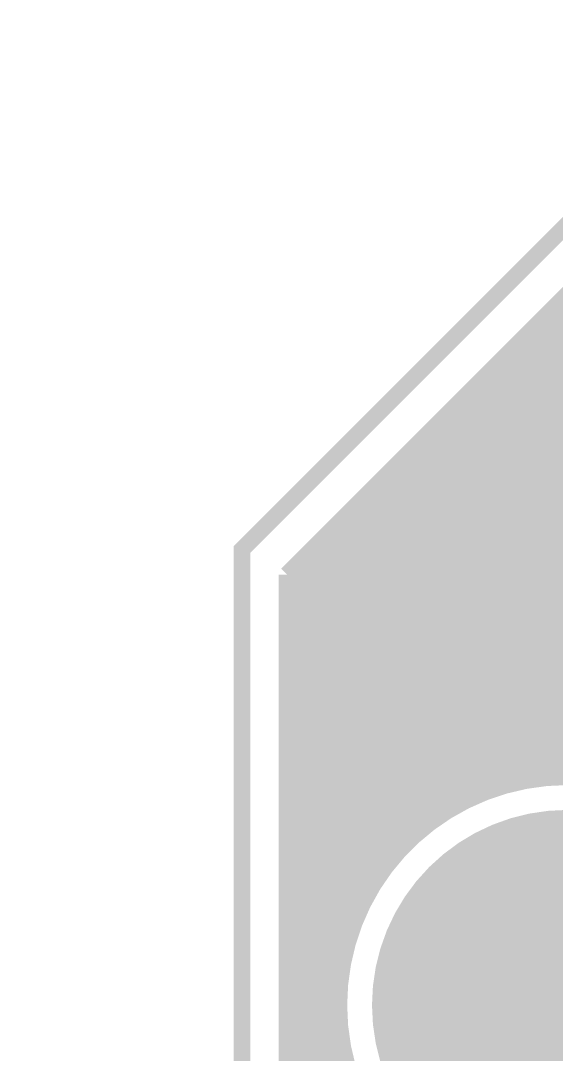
# Model space of a CAD drawing. Extents: x -5 to 157, y -120 to 103.
# Drawn here: x 24.1 to 32.33, y 87.25 to 103.13 of the extents above; entities that cross this region are included whole.
import ezdxf

# ---------------------------------------------------------------- set-up
doc = ezdxf.new("R2010")
doc.units = 0
doc.header["$MEASUREMENT"] = 0
doc.layers.get('0').update_dxf_attribs({"linetype": 'CONTINUOUS'})
for name, color, linetype in [('22-304-2_BOT', 7, 'CONTINUOUS'), ('22-304-2_DRD', 7, 'CONTINUOUS'), ('22-304-2_DRL', 2, 'CONTINUOUS'), ('22-304-2_IN1', 4, 'CONTINUOUS'), ('22-304-2_IN2', 3, 'CONTINUOUS'), ('22-304-2_SMB', 5, 'CONTINUOUS'), ('22-304-2_SMT', 10, 'CONTINUOUS'), ('22-304-2_TOP', 13, 'CONTINUOUS'), ('THRUHOLE_TAP', 7, 'CONTINUOUS')]:
    doc.layers.add(name, color=color, linetype=linetype)

# ---------------------------------------------------------------- blocks, each defined once
blk = doc.blocks.new('ROUND_1')
at = {"const_width": 2.99974}
blk.add_lwpolyline([(-1.49987, 0, 1), (1.49987, 0, 1)], format="xyb", close=True, dxfattribs=at)
blk = doc.blocks.new('ROUND_2')
at = {"const_width": 0.50038}
blk.add_lwpolyline([(-0.25019, 0, 1), (0.25019, 0, 1)], format="xyb", close=True, dxfattribs=at)
blk = doc.blocks.new('ROUND_83')
at = {"const_width": 1.6002}
blk.add_lwpolyline([(-0.8001, 0, 1), (0.8001, 0, 1)], format="xyb", close=True, dxfattribs=at)
blk = doc.blocks.new('ROUND_21')
at = {"const_width": 0.7493}
blk.add_lwpolyline([(-0.37465, 0, 1), (0.37465, 0, 1)], format="xyb", close=True, dxfattribs=at)

msp = doc.modelspace()

# ---------------------------------------------------------------- linework, layer by layer
at = {"layer": '22-304-2_BOT', "const_width": 0.254}
for points in [[(35.941, 102.362), (28.194, 94.615)], [(39.8653, 98.679), (32.258, 98.679)], [(32.258, 98.679), (32.258, 96.11868)], [(39.8653, 98.4504), (32.0294, 98.4504)], [(32.0294, 98.4504), (32.0294, 96.21774)], [(39.8653, 98.2218), (31.8008, 98.2218)], [(31.8008, 98.2218), (31.8008, 96.25584)], [(39.8653, 97.9932), (31.5722, 97.9932)], [(31.5722, 97.9932), (31.5722, 96.2406)], [(31.3436, 97.7646), (31.3436, 96.17202)], [(39.8653, 97.7646), (31.3436, 97.7646)], [(31.115, 97.536), (31.115, 96.03232)], [(39.8653, 97.536), (31.115, 97.536)], [(30.8864, 97.3074), (30.8864, 95.76816)], [(39.8653, 97.3074), (30.8864, 97.3074)], [(45.9994, 97.0788), (30.6578, 97.0788)], [(30.6578, 97.0788), (30.6578, 92.64904)], [(30.4292, 96.8502), (30.4292, 92.55252)], [(45.86224, 96.8502), (30.4292, 96.8502)], [(45.63364, 96.6216), (30.2006, 96.6216)], [(30.2006, 96.6216), (30.2006, 92.44076)], [(45.40504, 96.393), (29.972, 96.393)], [(29.972, 96.393), (29.972, 92.31376)], [(31.32582, 96.1644), (29.7434, 96.1644)], [(29.7434, 96.1644), (29.7434, 92.17152)], [(45.17644, 96.1644), (32.17164, 96.1644)], [(31.01086, 95.9358), (29.5148, 95.9358)], [(29.5148, 95.9358), (29.5148, 92.0115)], [(30.85084, 95.7072), (29.2862, 95.7072)], [(29.2862, 95.7072), (29.2862, 91.83116)], [(30.76956, 95.4786), (29.0576, 95.4786)], [(29.0576, 95.4786), (29.0576, 91.62796)], [(30.74162, 95.25), (28.829, 95.25)], [(28.829, 95.25), (28.829, 91.39682)], [(30.76956, 95.0214), (28.6004, 95.0214)], [(28.6004, 95.0214), (28.6004, 91.13012)], [(28.3718, 94.7928), (28.3718, 90.82278)], [(30.85084, 94.7928), (28.3718, 94.7928)], [(30.8864, 94.73184), (30.8864, 92.73286)], [(28.194, 94.615), (28.194, 90.54338)], [(31.01086, 94.5642), (28.194, 94.5642)], [(31.115, 94.46768), (31.115, 92.80652)], [(32.258, 94.37878), (32.258, 92.99448)], [(31.32582, 94.3356), (28.194, 94.3356)], [(31.3436, 94.32798), (31.3436, 92.86494)], [(31.5722, 94.25686), (31.5722, 92.9132)], [(31.8008, 94.24416), (31.8008, 92.9513)], [(32.0294, 94.28226), (32.0294, 92.97924)], [(38.14318, 94.3356), (32.17164, 94.3356)], [(38.1, 94.107), (28.194, 94.107)], [(38.1, 93.8784), (28.194, 93.8784)], [(38.1, 93.6498), (28.194, 93.6498)], [(38.1, 93.4212), (28.194, 93.4212)], [(37.97808, 93.1926), (28.194, 93.1926)], [(31.8897, 92.964), (28.194, 92.964)], [(30.89148, 92.7354), (28.194, 92.7354)], [(30.33014, 92.5068), (28.194, 92.5068)], [(29.9085, 92.2782), (28.194, 92.2782)], [(29.5656, 92.0496), (28.194, 92.0496)], [(29.2735, 91.821), (28.194, 91.821)], [(29.0195, 91.5924), (28.194, 91.5924)], [(28.79852, 91.3638), (28.194, 91.3638)], [(28.60294, 91.1352), (28.194, 91.1352)], [(28.43022, 90.9066), (28.194, 90.9066)], [(28.27528, 90.678), (28.194, 90.678)]]:
    msp.add_lwpolyline(points, dxfattribs=at)
for points in [[(31.75, 96.25838, 0.4142136), (30.74162, 95.25)], [(32.75838, 95.25, 0.4142136), (31.75, 96.25838)], [(30.74162, 95.25, 0.4142136), (31.75, 94.24162)], [(31.75, 94.24162, 0.4142136), (32.75838, 95.25)], [(32.4993, 93.0021, 0.2653115), (28.19292, 90.54401)]]:
    msp.add_lwpolyline(points, format="xyb", dxfattribs=at)
at = {"layer": '22-304-2_DRD', "const_width": 0.254}
for points in [[(44.99864, -115.99926), (44.99864, 25.99944), (48.00092, 28.99918), (86.79942, 28.99918), (89.79916, 25.99944), (89.79916, -31.0007), (92.7989, -34.00044), (136.79932, -34.00044), (139.79906, -31.0007), (139.79906, 58.0009), (136.79932, 61.00064), (115.30076, 61.00064), (107.29976, 68.9991), (107.29976, 94.99854), (99.29876, 102.99954), (35.49904, 102.99954), (27.50058, 94.99854), (27.50058, 68.9991), (19.49958, 61.00064), (-1.99898, 61.00064), (-4.99872, 58.0009), (-4.99872, -2.99974), (18.00098, -25.99944), (18.00098, -115.99926)], [(33.7693, 89.27084), (31.2293, 86.73084)], [(33.7693, 86.73084), (31.2293, 89.27084)]]:
    msp.add_lwpolyline(points, dxfattribs=at)
at = {"layer": '22-304-2_DRL', "const_width": 0.254}
msp.add_lwpolyline([(44.99864, -115.99926), (44.99864, 25.99944), (48.00092, 28.99918), (86.79942, 28.99918), (89.79916, 25.99944), (89.79916, -31.0007), (92.7989, -34.00044), (136.79932, -34.00044), (139.79906, -31.0007), (139.79906, 58.0009), (136.79932, 61.00064), (115.30076, 61.00064), (107.29976, 68.9991), (107.29976, 94.99854), (99.29876, 102.99954), (35.49904, 102.99954), (27.50058, 94.99854), (27.50058, 68.9991), (19.49958, 61.00064), (-1.99898, 61.00064), (-4.99872, 58.0009), (-4.99872, -2.99974), (18.00098, -25.99944), (18.00098, -115.99926)], dxfattribs=at)
at = {"layer": '22-304-2_IN1', "const_width": 0.254}
for points in [[(82.296, 102.362), (36.068, 102.362), (28.702, 94.996), (28.702, 68.326), (20.574, 60.198), (-1.778, 60.198), (-4.191, 57.785), (-4.191, -2.667), (18.669, -25.527)], [(32.385, 98.679), (32.385, 91.50604)], [(76.95438, 98.5774), (32.2834, 98.5774)], [(77.16012, 98.3488), (32.0548, 98.3488)], [(32.1564, 98.4504), (32.1564, 91.4908)], [(31.9278, 98.2218), (31.9278, 91.46032)], [(47.51832, 98.1202), (31.8262, 98.1202)], [(47.31258, 97.8916), (31.5976, 97.8916)], [(31.6992, 97.9932), (31.6992, 91.4146)], [(31.4706, 97.7646), (31.4706, 91.35364)], [(47.21098, 97.663), (31.369, 97.663)], [(47.17542, 97.4344), (31.1404, 97.4344)], [(31.242, 97.536), (31.242, 91.2749)], [(31.0134, 97.3074), (31.0134, 91.17584)], [(30.7848, 97.0788), (30.7848, 91.059)], [(47.19828, 97.2058), (30.9118, 97.2058)], [(47.28464, 96.9772), (30.6832, 96.9772)], [(30.5562, 96.8502), (30.5562, 90.9193)], [(30.3276, 96.6216), (30.3276, 90.7542)], [(47.4599, 96.7486), (30.4546, 96.7486)], [(47.89932, 96.52), (30.226, 96.52)], [(57.47258, 96.2914), (29.9974, 96.2914)], [(30.099, 96.393), (30.099, 90.55608)], [(29.8704, 96.1644), (29.8704, 90.31986)], [(57.26938, 96.0628), (29.7688, 96.0628)], [(57.1373, 95.8342), (29.5402, 95.8342)], [(29.6418, 95.9358), (29.6418, 90.03284)], [(29.4132, 95.7072), (29.4132, 89.66454)], [(57.05602, 95.6056), (29.3116, 95.6056)], [(57.01792, 95.377), (29.083, 95.377)], [(29.1846, 95.4786), (29.1846, 89.14384)], [(28.956, 95.25), (28.956, 59.2455)], [(28.7274, 95.0214), (28.7274, 61.41212)], [(57.01538, 95.1484), (28.8544, 95.1484)], [(57.05094, 94.9198), (28.702, 94.9198)], [(57.12714, 94.6912), (28.702, 94.6912)], [(57.2516, 94.4626), (28.702, 94.4626)], [(57.44464, 94.234), (28.702, 94.234)], [(57.01284, 94.0054), (28.702, 94.0054)], [(57.01284, 93.7768), (28.702, 93.7768)], [(57.01284, 93.5482), (28.702, 93.5482)], [(57.01284, 93.3196), (28.702, 93.3196)], [(57.01284, 93.091), (28.702, 93.091)], [(57.01284, 92.8624), (28.702, 92.8624)], [(57.01284, 92.6338), (28.702, 92.6338)], [(57.01284, 92.4052), (28.702, 92.4052)], [(57.01284, 92.1766), (28.702, 92.1766)], [(57.01284, 91.948), (28.702, 91.948)], [(57.01284, 91.7194), (28.702, 91.7194)], [(32.1564, 91.4908), (28.702, 91.4908)], [(31.21152, 91.2622), (28.702, 91.2622)], [(30.73908, 91.0336), (28.702, 91.0336)], [(30.39364, 90.805), (28.702, 90.805)], [(30.11932, 90.5764), (28.702, 90.5764)], [(29.89326, 90.3478), (28.702, 90.3478)], [(29.7053, 90.1192), (28.702, 90.1192)], [(29.54528, 89.8906), (28.702, 89.8906)], [(29.41066, 89.662), (28.702, 89.662)], [(29.2989, 89.4334), (28.702, 89.4334)], [(29.20492, 89.2048), (28.702, 89.2048)], [(29.13126, 88.9762), (28.702, 88.9762)], [(29.07284, 88.7476), (28.702, 88.7476)], [(29.02966, 88.519), (28.702, 88.519)], [(29.00426, 88.2904), (28.702, 88.2904)], [(28.99156, 88.0618), (28.702, 88.0618)], [(28.99664, 87.8332), (28.702, 87.8332)], [(29.01442, 87.6046), (28.702, 87.6046)], [(29.04744, 87.376), (28.702, 87.376)], [(29.09824, 87.1474), (28.702, 87.1474)]]:
    msp.add_lwpolyline(points, dxfattribs=at)
for points in [[(32.4993, 91.50858, 0.4142136), (28.99156, 88.00084)], [(28.99156, 88.00084, 0.4142136), (32.4993, 84.4931)]]:
    msp.add_lwpolyline(points, format="xyb", dxfattribs=at)
at = {"layer": '22-304-2_IN2'}
for points, const_width in [([(35.941, 102.362), (28.194, 94.615)], 0.254), ([(32.258, 98.679), (32.258, 91.6178)], 0.254), ([(76.7715, 98.679), (32.258, 98.679)], 0.254), ([(32.0294, 98.4504), (32.0294, 91.59494)], 0.254), ([(76.8985, 98.4504), (32.0294, 98.4504)], 0.254), ([(77.13218, 98.2218), (31.8008, 98.2218)], 0.254), ([(31.8008, 98.2218), (31.8008, 91.55684)], 0.254), ([(80.14716, 97.9932), (31.5722, 97.9932)], 0.254), ([(31.5722, 97.9932), (31.5722, 91.50604)], 0.254), ([(80.12684, 97.7646), (31.3436, 97.7646)], 0.254), ([(31.3436, 97.7646), (31.3436, 91.43746)], 0.254), ([(80.15732, 97.536), (31.115, 97.536)], 0.254), ([(31.115, 97.536), (31.115, 91.3511)], 0.254), ([(30.8864, 97.3074), (30.8864, 91.24696)], 0.254), ([(80.24622, 97.3074), (30.8864, 97.3074)], 0.254), ([(30.6578, 97.0788), (30.6578, 91.1225)], 0.254), ([(80.41386, 97.0788), (30.6578, 97.0788)], 0.254), ([(80.74152, 96.8502), (30.4292, 96.8502)], 0.254), ([(30.4292, 96.8502), (30.4292, 90.97518)], 0.254), ([(57.74944, 96.6216), (30.2006, 96.6216)], 0.254), ([(30.2006, 96.6216), (30.2006, 90.80246)], 0.254), ([(57.40654, 96.393), (29.972, 96.393)], 0.254), ([(29.972, 96.393), (29.972, 90.59926)], 0.254), ([(57.19826, 96.1644), (29.7434, 96.1644)], 0.254), ([(29.7434, 96.1644), (29.7434, 90.35542)], 0.254), ([(57.05602, 95.9358), (29.5148, 95.9358)], 0.254), ([(29.5148, 95.9358), (29.5148, 90.05824)], 0.254), ([(29.2862, 95.7072), (29.2862, 89.67978)], 0.254), ([(56.96204, 95.7072), (29.2862, 95.7072)], 0.254), ([(29.0576, 95.4786), (29.0576, 89.13876)], 0.254), ([(56.91124, 95.4786), (29.0576, 95.4786)], 0.254), ([(56.89346, 95.25), (28.829, 95.25)], 0.254), ([(28.829, 95.25), (28.829, 86.11362)], 0.254), ([(56.91124, 95.0214), (28.6004, 95.0214)], 0.254), ([(28.6004, 95.0214), (28.6004, 85.88502)], 0.254), ([(28.3718, 94.7928), (28.3718, 85.65642)], 0.254), ([(56.96204, 94.7928), (28.3718, 94.7928)], 0.254), ([(28.194, 94.615), (28.194, 85.4583)], 0.254), ([(57.05602, 94.5642), (28.194, 94.5642)], 0.254), ([(57.19826, 94.3356), (28.194, 94.3356)], 0.254), ([(56.89346, 94.107), (28.194, 94.107)], 0.254), ([(56.89346, 93.8784), (28.194, 93.8784)], 0.254), ([(46.76648, 93.6498), (28.194, 93.6498)], 0.254), ([(46.40072, 93.4212), (28.194, 93.4212)], 0.254), ([(46.22546, 93.1926), (28.194, 93.1926)], 0.254), ([(46.12894, 92.964), (28.194, 92.964)], 0.254), ([(46.09084, 92.7354), (28.194, 92.7354)], 0.254), ([(46.10608, 92.5068), (28.194, 92.5068)], 0.254), ([(40.54602, 92.2782), (28.194, 92.2782)], 0.254), ([(40.18026, 92.0496), (28.194, 92.0496)], 0.254), ([(40.00246, 91.821), (28.194, 91.821)], 0.254), ([(32.00654, 91.5924), (28.194, 91.5924)], 0.254), ([(31.14548, 91.3638), (28.194, 91.3638)], 0.254), ([(30.67812, 91.1352), (28.194, 91.1352)], 0.254), ([(30.33268, 90.9066), (28.194, 90.9066)], 0.254), ([(30.05582, 90.678), (28.194, 90.678)], 0.254), ([(29.82468, 90.4494), (28.194, 90.4494)], 0.254), ([(29.63418, 90.2208), (28.194, 90.2208)], 0.254), ([(29.46908, 89.9922), (28.194, 89.9922)], 0.254), ([(29.33192, 89.7636), (28.194, 89.7636)], 0.254), ([(29.21508, 89.535), (28.194, 89.535)], 0.254), ([(29.11602, 89.3064), (28.194, 89.3064)], 0.254), ([(29.03728, 89.0778), (28.194, 89.0778)], 0.254), ([(28.97378, 88.8492), (28.194, 88.8492)], 0.254), ([(0, 0), (-2.54, 2.54), (-2.54, 19.05), (5.08, 26.67), (5.08, 29.21), (5.715, 29.845), (14.605, 29.845), (19.99996, 35.23996), (19.99996, 41.00068), (13.97, 47.03064), (13.97, 55.88), (15.875, 57.785), (20.955, 57.785), (29.21, 66.04), (29.21, 84.709), (32.4993, 88.00084)], 1.27), ([(28.92806, 88.6206), (28.194, 88.6206)], 0.254), ([(54.52872, 77.5208), (54.52872, 80.08874), (51.435, 83.185), (37.31514, 83.185), (32.4993, 88.00084)], 1.27), ([(28.89504, 88.392), (28.194, 88.392)], 0.254), ([(28.87726, 88.1634), (28.194, 88.1634)], 0.254), ([(28.87472, 87.9348), (28.194, 87.9348)], 0.254), ([(28.88488, 87.7062), (28.194, 87.7062)], 0.254), ([(28.91028, 87.4776), (28.194, 87.4776)], 0.254), ([(28.95092, 87.249), (28.194, 87.249)], 0.254)]:
    msp.add_lwpolyline(points, dxfattribs=dict(at, const_width=const_width))
at = {"layer": '22-304-2_IN2', "const_width": 0.254}
for points in [[(32.4993, 91.62542, 0.4142136), (28.87472, 88.00084)], [(28.87472, 88.00084, 0.1081042), (29.2058, 86.48741)]]:
    msp.add_lwpolyline(points, format="xyb", dxfattribs=at)
at = {"layer": '22-304-2_TOP', "const_width": 0.254}
for points in [[(35.941, 102.362), (28.194, 94.615)], [(76.90104, 98.679), (32.258, 98.679)], [(32.258, 98.679), (32.258, 96.11868)], [(32.0294, 98.4504), (32.0294, 96.21774)], [(77.0509, 98.4504), (32.0294, 98.4504)], [(56.48452, 98.2218), (31.8008, 98.2218)], [(31.8008, 98.2218), (31.8008, 96.25584)], [(56.11876, 97.9932), (31.5722, 97.9932)], [(31.5722, 97.9932), (31.5722, 96.2406)], [(55.88762, 97.7646), (31.3436, 97.7646)], [(31.3436, 97.7646), (31.3436, 96.17202)], [(31.115, 97.536), (31.115, 96.03232)], [(55.65902, 97.536), (31.115, 97.536)], [(30.8864, 97.3074), (30.8864, 95.76816)], [(55.43042, 97.3074), (30.8864, 97.3074)], [(55.20182, 97.0788), (30.6578, 97.0788)], [(30.6578, 97.0788), (30.6578, 92.64904)], [(54.97322, 96.8502), (30.4292, 96.8502)], [(30.4292, 96.8502), (30.4292, 92.55252)], [(54.78526, 96.6216), (30.2006, 96.6216)], [(30.2006, 96.6216), (30.2006, 92.44076)], [(54.67604, 96.393), (29.972, 96.393)], [(29.972, 96.393), (29.972, 92.31376)], [(31.32582, 96.1644), (29.7434, 96.1644)], [(29.7434, 96.1644), (29.7434, 92.17152)], [(54.62016, 96.1644), (32.17164, 96.1644)], [(31.01086, 95.9358), (29.5148, 95.9358)], [(29.5148, 95.9358), (29.5148, 92.0115)], [(30.85084, 95.7072), (29.2862, 95.7072)], [(29.2862, 95.7072), (29.2862, 91.83116)], [(30.76956, 95.4786), (29.0576, 95.4786)], [(29.0576, 95.4786), (29.0576, 91.62796)], [(30.74162, 95.25), (28.829, 95.25)], [(28.829, 95.25), (28.829, 91.39682)], [(30.76956, 95.0214), (28.6004, 95.0214)], [(28.6004, 95.0214), (28.6004, 91.13012)], [(30.85084, 94.7928), (28.3718, 94.7928)], [(28.3718, 94.7928), (28.3718, 90.82278)], [(30.8864, 94.73184), (30.8864, 92.73286)], [(28.194, 94.615), (28.194, 90.54338)], [(31.01086, 94.5642), (28.194, 94.5642)], [(31.115, 94.46768), (31.115, 92.80652)], [(32.258, 94.37878), (32.258, 92.99448)], [(31.32582, 94.3356), (28.194, 94.3356)], [(31.3436, 94.32798), (31.3436, 92.86494)], [(31.5722, 94.25686), (31.5722, 92.9132)], [(31.8008, 94.24416), (31.8008, 92.9513)], [(32.0294, 94.28226), (32.0294, 92.97924)], [(54.61, 94.3356), (32.17164, 94.3356)], [(54.61, 94.107), (28.194, 94.107)], [(54.61, 93.8784), (28.194, 93.8784)], [(54.61254, 93.6498), (28.194, 93.6498)], [(46.58614, 93.4212), (28.194, 93.4212)], [(46.36262, 93.1926), (28.194, 93.1926)], [(31.8897, 92.964), (28.194, 92.964)], [(30.89148, 92.7354), (28.194, 92.7354)], [(30.33014, 92.5068), (28.194, 92.5068)], [(29.9085, 92.2782), (28.194, 92.2782)], [(29.5656, 92.0496), (28.194, 92.0496)], [(29.2735, 91.821), (28.194, 91.821)], [(29.0195, 91.5924), (28.194, 91.5924)], [(28.79852, 91.3638), (28.194, 91.3638)], [(28.60294, 91.1352), (28.194, 91.1352)], [(28.43022, 90.9066), (28.194, 90.9066)], [(28.27528, 90.678), (28.194, 90.678)]]:
    msp.add_lwpolyline(points, dxfattribs=at)
for points in [[(31.75, 96.25838, 0.4142136), (30.74162, 95.25)], [(32.75838, 95.25, 0.4142136), (31.75, 96.25838)], [(30.74162, 95.25, 0.4142136), (31.75, 94.24162)], [(31.75, 94.24162, 0.4142136), (32.75838, 95.25)], [(32.4993, 93.0021, 0.2653115), (28.19292, 90.54401)]]:
    msp.add_lwpolyline(points, format="xyb", dxfattribs=at)

# ---------------------------------------------------------------- block references
at = {"layer": '22-304-2_BOT'}
for name, p in [('ROUND_2', (31.75, 95.25)), ('ROUND_1', (32.4993, 88.00084))]:
    msp.add_blockref(name, p, dxfattribs=at)
at = {"layer": '22-304-2_DRL'}
msp.add_blockref('ROUND_83', (32.4993, 88.00084), dxfattribs=at)
at = {"layer": '22-304-2_IN1'}
msp.add_blockref('ROUND_1', (32.4993, 88.00084), dxfattribs=at)
at = {"layer": '22-304-2_IN2'}
msp.add_blockref('ROUND_1', (32.4993, 88.00084), dxfattribs=at)
at = {"layer": '22-304-2_SMB'}
for name, p in [('ROUND_21', (31.75, 95.25)), ('ROUND_1', (32.4993, 88.00084))]:
    msp.add_blockref(name, p, dxfattribs=at)
at = {"layer": '22-304-2_SMT'}
for name, p in [('ROUND_21', (31.75, 95.25)), ('ROUND_1', (32.4993, 88.00084))]:
    msp.add_blockref(name, p, dxfattribs=at)
at = {"layer": '22-304-2_TOP'}
for name, p in [('ROUND_2', (31.75, 95.25)), ('ROUND_1', (32.4993, 88.00084))]:
    msp.add_blockref(name, p, dxfattribs=at)
at = {"layer": 'THRUHOLE_TAP'}
msp.add_blockref('ROUND_83', (32.4993, 88.00084), dxfattribs=at)

doc.saveas('drawing.dxf')
